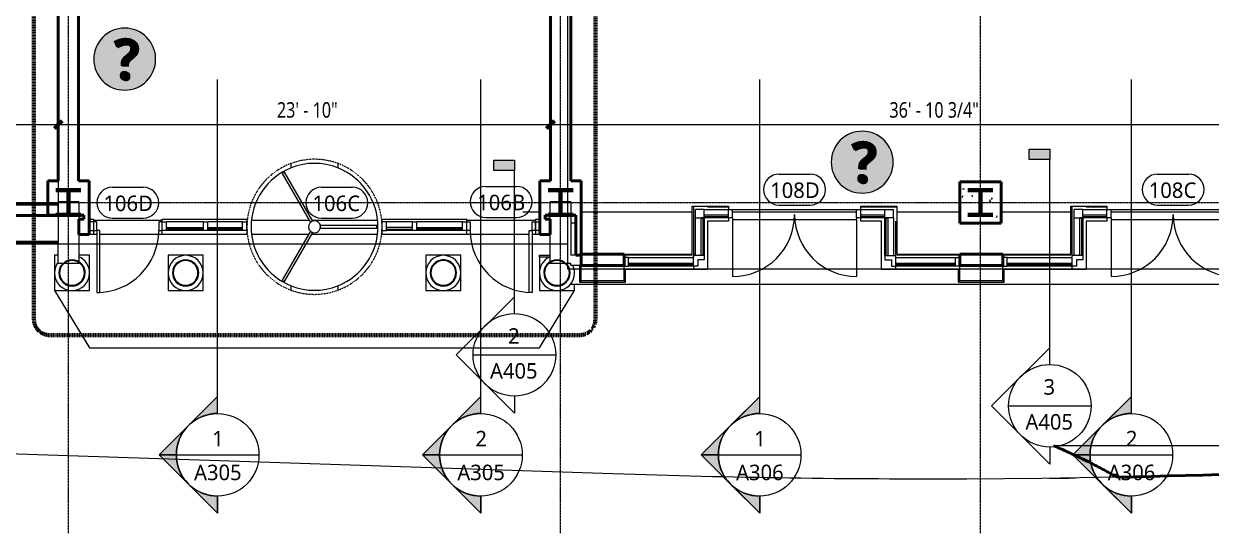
# Model space of a CAD drawing. Header units: inches. Extents: x -1548 to 1644, y -860 to 924.
# Drawn here: x -269 to 421, y -523 to -227 of the extents above; entities that cross this region are included whole.
import ezdxf

# ---------------------------------------------------------------- set-up
doc = ezdxf.new("R2010")
doc.units = ezdxf.units.IN
doc.header["$MEASUREMENT"] = 0
for name, pattern in [('Dash', [0.25, 0.125, -0.125]), ('Dash Dot 3_16_', [0.3125, 0.1875, -0.0625, 0, -0.0625]), ('Grid Line', [0.875, 0.5, -0.125, 0.125, -0.125])]:
    doc.linetypes.add(name, pattern=pattern)
for name, color, linetype, lineweight in [('A-ANNO-DIMS', 211, 'Continuous', 9), ('A-ANNO-DIMS-96', 211, 'Continuous', 9), ('A-ANNO-NOTE', 131, 'Continuous', 9), ('A-ANNO-SYMB', 150, 'Continuous', 9), ('A-COLS', 52, 'Continuous', 9), ('A-DOOR', 31, 'Continuous', 13), ('A-DOOR-FRAM', 31, 'Continuous', 20), ('A-DOOR-IDEN', 31, 'Continuous', 9), ('A-FLOR', 192, 'Continuous', 13), ('A-GLAZ-CURT', 52, 'Continuous', 9), ('A-GLAZ-CWMG', 51, 'Continuous', 9), ('A-WALL', 113, 'Continuous', 13), ('E-ARBL-BNDY', 71, 'Continuous', 9), ('G-ANNO-SYMB', 111, 'Continuous', 9), ('I-WALL', 2, 'Continuous', 13), ('M-AREA', 32, 'Continuous', 9), ('S-COLS', 52, 'Continuous', 9), ('S-COLS-SYMB', 171, 'Continuous', 70), ('S-GRID', 1, 'Continuous', 9)]:
    doc.layers.add(name, color=color, linetype=linetype, lineweight=lineweight)
doc.styles.add('Trebuchet MS', font='trebuc.ttf', dxfattribs={"width": 0.8, "height": 9})
doc.styles.add('Trebuchet MS_1', font='trebuc.ttf', dxfattribs={"height": 9})
doc.styles.add('Trebuchet MS_B_1', font='trebucbd.ttf', dxfattribs={"height": 0.25})
doc.dimstyles.new('Linear_-_3_32__Trebuchet_MS', dxfattribs={"dimscale": 12, "dimtxt": 9.278558, "dimasz": 0.375, "dimexe": 0.5, "dimexo": 0.5, "dimgap": 0.125, "dimtad": 1, "dimdec": 4, "dimrnd": 0.0625, "dimzin": 3, "dimdsep": 46, "dimlunit": 4, "dimtxsty": 'Trebuchet MS', "dimblk1": 'OBLIQUE', "dimblk2": 'OBLIQUE', "dimsah": 1, "dimcen": 0.09, "dimdle": 0.375, "dimazin": 0, "dimtfac": 1, "dimtdec": 4, "dimtix": 1, "dimtmove": 0, "dimatfit": 3, "dimfxl": 1, "dimtvp": 1, "dimfrac": 2, "dimtolj": 1, "dimtzin": 0, "dimarcsym": 2})

# ---------------------------------------------------------------- blocks, each defined once
blk = doc.blocks.new('Snowdon Towers Sample Facades_rvt-1-L1')
at = {"layer": 'A-COLS', "color": 55, "lineweight": 13}
for p, q in [((-279.75, -353.85), (-249, -353.85)), ((54.25, -376.85), (54.25, -367.1)), ((80.75, -376.85), (80.75, -369.5)), ((274.25, -376.85), (274.25, -369.5)), ((300.75, -376.85), (300.75, -369.5)), ((55, -376.1), (54.25, -376.85)), ((54.25, -376.85), (80.75, -376.85)), ((80, -376.1), (80.75, -376.85)), ((275, -376.1), (274.25, -376.85)), ((274.25, -376.85), (300.75, -376.85)), ((300, -376.1), (300.75, -376.85))]:
    blk.add_line(p, q, dxfattribs=at)
at = {"layer": 'A-WALL', "color": 8, "lineweight": 20}
for p, q in [((-249, -338.1), (-249, -330.1)), ((-237, -330.1), (-249, -330.1)), ((-237, -330.1), (-237, -366.1)), ((37, -366.1), (37, -330.1)), ((49, -330.1), (37, -330.1)), ((49, -330.1), (49, -361.1)), ((-279, -338.1), (-249, -338.1)), ((-279, -353.1), (-249, -353.1)), ((-249, -366.1), (-249, -353.1)), ((80, -361.1), (49, -361.1)), ((80, -367.1), (80, -361.1)), ((-237, -366.1), (-249, -366.1)), ((49, -366.1), (37, -366.1)), ((49, -367.1), (49, -366.1)), ((55, -367.1), (49, -367.1)), ((55, -376.1), (55, -367.1)), ((80, -376.1), (80, -367.1)), ((275, -376.1), (275, -367.1)), ((300, -367.1), (275, -367.1)), ((300, -376.1), (300, -367.1)), ((80, -376.1), (55, -376.1)), ((300, -376.1), (275, -376.1))]:
    blk.add_line(p, q, dxfattribs=at)
blk = doc.blocks.new('W Shapes-Column - W14x109-938867-L1')
at = {"layer": 'S-COLS-SYMB', "color": 250}
for p, q in [((-7.3, 7.15), (7.3, 7.15)), ((0, 7.15), (0, -7.15)), ((-7.3, -7.15), (7.3, -7.15))]:
    blk.add_line(p, q, dxfattribs=at)
blk = doc.blocks.new('W Shapes-Column - W14x109-938866-L1')
at = {"layer": 'S-COLS-SYMB', "color": 250}
for p, q in [((-7.3, 7.15), (7.3, 7.15)), ((0, 7.15), (0, -7.15)), ((-7.3, -7.15), (7.3, -7.15))]:
    blk.add_line(p, q, dxfattribs=at)
blk = doc.blocks.new('Snowdon Towers Sample Structural_rvt-1-L1')
at = {"layer": 'A-FLOR', "color": 10}
blk.add_line((51.87, -342.5), (49, -342.5), dxfattribs=at)
at = {"layer": 'M-AREA', "color": 7}
for p, q in [((21, -336), (31, -336)), ((55, -336), (119.56, -336)), ((143, -336), (215, -336)), ((238.44, -336), (275, -336)), ((299, -336), (339.56, -336)), ((363, -336), (435, -336))]:
    blk.add_line(p, q, dxfattribs=at)
at = {"layer": 'S-COLS', "lineweight": 9, "rotation": 180}
for name, p in [('W Shapes-Column - W14x109-938867-L1', (-243, -330.5)), ('W Shapes-Column - W14x109-938867-L1', (43, -330.5)), ('W Shapes-Column - W14x109-938866-L1', (287, -330.5))]:
    blk.add_blockref(name, p, dxfattribs=at)
blk = doc.blocks.new('Snowdon Towers Sample Electrical_rvt-1-L1')
at = {"layer": 'E-ARBL-BNDY', "color": 253}
for p, q in [((-248.88, 434.81), (-248.88, -354.5)), ((47, 164.81), (47, -369.19)), ((-602.38, -354.5), (47, -354.5)), ((47, -369.19), (489.62, -369.19))]:
    blk.add_line(p, q, dxfattribs=at)
blk = doc.blocks.new('Snowdon Towers Sample Site_rvt-1-L1')
at = {"layer": 'A-FLOR', "color": 10}
for p, q in [((78.74, -378.1), (483, -378.1)), ((-251.13, -381.69), (-230.7, -414.97)), ((30.68, -414.97), (51.12, -381.69)), ((-230.7, -414.97), (30.68, -414.97)), ((73.41, -488.28), (-955.71, -454.21))]:
    blk.add_line(p, q, dxfattribs=at)
at = {"layer": 'A-FLOR', "color": 10, "flags": 128}
blk.add_lwpolyline([(366.29, -490.15), (322.71, -490.86), (279.13, -491.23)], dxfattribs=at)
at = {"layer": 'A-FLOR', "color": 130, "lineweight": 50}
blk.add_arc((254.81, 4992.52), 5483.8, 271.16479, 274.50346, dxfattribs=at)
blk.add_open_spline([(366.29, -490.15), (364.64, -489.19), (362.16, -487.79), (358.82, -485.96), (356.3, -484.61), (353.77, -483.28), (350.39, -481.54), (346.47, -479.6), (342, -477.46), (336.47, -474.91), (332.29, -473.08), (329.48, -471.89)], degree=3, knots=[-1, -1, -1, -1, -0.861111, -0.791667, -0.722222, -0.652778, -0.583333, -0.444444, -0.333333, -0.222222, 0, 0, 0, 0], dxfattribs=at)
at = {"layer": 'A-FLOR', "color": 10}
blk.add_open_spline([(486.27, -471.89), (463.05, -471.89), (410.78, -471.89), (358.52, -471.89), (329.48, -471.89)], degree=3, knots=[0, 0, 0, 0, 0.444444, 1, 1, 1, 1], dxfattribs=at)
for points in [[(279.13, -491.23), (210.54, -491.53), (141.95, -490.55), (73.41, -488.28)], [(374.87, -489.97), (381.44, -489.82), (388, -489.67), (394.57, -489.5)], [(327.08, -490.8), (332.15, -490.74), (337.23, -490.66), (342.31, -490.58)]]:
    blk.add_open_spline(points, degree=3, dxfattribs=at)
blk = doc.blocks.new('Door-Exterior-Revolving-Full Glass-Metal - 78_ x 108_-1506880-L1')
at = {"layer": 'A-DOOR', "lineweight": 9}
for p, q in [((-13.56, 34.29), (-13.56, 36.83)), ((13.56, 36.83), (13.56, 34.29)), ((-13.56, -36.83), (-13.56, -34.29)), ((13.56, -34.29), (13.56, -36.83))]:
    blk.add_line(p, q, dxfattribs=at)
at = {"layer": 'A-DOOR', "lineweight": 20}
for p, q in [((17.48, 31.77), (1.06, 3.34)), ((2.36, 2.59), (18.77, 31.02)), ((18.77, 31.02), (17.48, 31.77)), ((-3.42, 0.75), (-36.25, 0.75)), ((-36.25, 0.75), (-36.25, -0.75)), ((-36.25, -0.75), (-3.42, -0.75)), ((1.06, -3.34), (17.48, -31.77)), ((18.77, -31.02), (2.36, -2.59)), ((17.48, -31.77), (18.77, -31.02))]:
    blk.add_line(p, q, dxfattribs=at)
at = {"layer": 'A-DOOR', "linetype": 'Dash', "lineweight": 9}
for start, end in [(110.21485, 249.78515), (69.78515, 110.21485), (290.21485, 69.78515), (249.78515, 290.21485)]:
    blk.add_arc((0, 0), 39.25, start, end, dxfattribs=at)
at = {"layer": 'A-DOOR', "lineweight": 9}
for start, end in [(68.42021, 111.57979), (111.57979, 248.42021), (291.57979, 68.42021), (248.42021, 291.57979)]:
    blk.add_arc((0, 0), 36.88, start, end, dxfattribs=at)
at = {"layer": 'A-DOOR', "lineweight": 20}
for start, end in [(167.62637, 192.37363), (47.62637, 72.37363), (287.62637, 312.37363)]:
    blk.add_arc((0, 0), 3.5, start, end, dxfattribs=at)
at = {"layer": 'A-DOOR-FRAM'}
for start, end in [(120, 300), (300, 120)]:
    blk.add_arc((0, 0), 3.5, start, end, dxfattribs=at)
blk = doc.blocks.new('Rectangular Mullion - 2_5_ x 5_ rectangular-2474488-L1')
at = {"layer": 'A-GLAZ-CWMG', "lineweight": 20}
for p, q in [((0, 2.5), (-2.5, 2.5)), ((-2.5, 2.5), (-2.5, -2.5)), ((0, 2.5), (0, -2.5)), ((-2.5, -2.5), (0, -2.5))]:
    blk.add_line(p, q, dxfattribs=at)
blk = doc.blocks.new('Rectangular Mullion - 2_5_ x 5_ rectangular-1516269-L1')
at = {"layer": 'A-GLAZ-CWMG', "lineweight": 20}
for p, q in [((0, 2.5), (-2.5, 2.5)), ((-2.5, 2.5), (-2.5, -2.5)), ((0, 2.5), (0, -2.5)), ((-2.5, -2.5), (0, -2.5))]:
    blk.add_line(p, q, dxfattribs=at)
blk = doc.blocks.new('Rectangular Mullion - 2_5_ x 5_ rectangular-1516316-L1')
at = {"layer": 'A-GLAZ-CWMG', "lineweight": 20}
for p, q in [((0, 2.5), (-2.5, 2.5)), ((-2.5, 2.5), (-2.5, -2.5)), ((0, 2.5), (0, -2.5)), ((-2.5, -2.5), (0, -2.5))]:
    blk.add_line(p, q, dxfattribs=at)
blk = doc.blocks.new('System Panel - Glazed-1516460-L1')
at = {"layer": 'A-GLAZ-CURT', "lineweight": 13}
for p, q in [((-10.75, -0.75), (10.75, -0.75)), ((-10.75, -1.75), (-10.75, -0.75)), ((10.75, -1.75), (-10.75, -1.75)), ((10.75, -1.75), (10.75, -0.75))]:
    blk.add_line(p, q, dxfattribs=at)
blk = doc.blocks.new('Rectangular Mullion - 2_5_ x 5_ rectangular-1514201-L1')
at = {"layer": 'A-GLAZ-CWMG', "lineweight": 20}
for p, q in [((1.25, 2.5), (-1.25, 2.5)), ((1.25, 2.5), (1.25, -2.5)), ((-1.25, -2.375), (-1.25, -2.5)), ((-1.25, -2.5), (1.25, -2.5))]:
    blk.add_line(p, q, dxfattribs=at)
blk = doc.blocks.new('Rectangular Mullion - 2_5_ x 5_ rectangular-V55-L1')
at = {"layer": 'A-GLAZ-CWMG', "lineweight": 20}
for p, q in [((1.25, 2.5), (-1.25, 2.5)), ((-1.25, 2.5), (-1.25, -2.5)), ((-1.25, -2.5), (1.25, -2.5)), ((1.25, -2.375), (1.25, -2.5))]:
    blk.add_line(p, q, dxfattribs=at)
blk = doc.blocks.new('Rectangular Mullion - 2_5_ x 5_ rectangular-2482604-L1')
at = {"layer": 'A-GLAZ-CWMG', "lineweight": 20}
for p, q in [((0, 2.5), (-2.5, 2.5)), ((0, 2.5), (0, -2.5)), ((-2.5, -2.375), (-2.5, -2.5)), ((-2.5, -2.5), (0, -2.5))]:
    blk.add_line(p, q, dxfattribs=at)
blk = doc.blocks.new('System Panel - Glazed-1516611-L1')
at = {"layer": 'A-GLAZ-CURT', "lineweight": 13}
for p, q in [((-59.5, -0.75), (-39.25, -0.75)), ((-59.5, -1.75), (-59.5, -0.75)), ((-39.25, -1.75), (-59.5, -1.75)), ((-39.25, -1.75), (-39.25, -0.75)), ((59.5, -0.75), (44.25, -0.75)), ((44.25, -1.75), (44.25, -0.75)), ((44.25, -1.75), (59.5, -1.75)), ((59.5, -1.75), (59.5, -0.75))]:
    blk.add_line(p, q, dxfattribs=at)
blk = doc.blocks.new('Rectangular Mullion - 2_5_ x 5_ rectangular-V56-L1')
at = {"layer": 'A-GLAZ-CWMG', "lineweight": 20}
for p, q in [((1.25, 2.5), (-1.25, 2.5)), ((-1.25, 2.5), (-1.25, -2.5)), ((1.25, 2.5), (1.25, -2.5)), ((-1.25, -2.5), (1.25, -2.5))]:
    blk.add_line(p, q, dxfattribs=at)
blk = doc.blocks.new('System Panel - Glazed-1516646-L1')
at = {"layer": 'A-GLAZ-CURT', "lineweight": 13}
for p, q in [((-13.24, -0.75), (13.24, -0.75)), ((-13.24, -1.75), (-13.24, -0.75)), ((13.24, -1.75), (-13.24, -1.75)), ((13.24, -1.75), (13.24, -0.75))]:
    blk.add_line(p, q, dxfattribs=at)
blk = doc.blocks.new('Door-Passage-Single-Full_Lite - 36_ x 96_ Storefront-1516016-L1')
at = {"layer": 'A-DOOR', "lineweight": 20}
for p, q in [((18, 38.4375), (16.25, 38.4375)), ((16.25, 38.4375), (16.25, 2.4375)), ((18, 2.4375), (18, 38.4375)), ((16.25, 2.4375), (18, 2.4375))]:
    blk.add_line(p, q, dxfattribs=at)
at = {"layer": 'A-DOOR', "lineweight": 9}
blk.add_arc((18, 2.4375), 36, 90, 180, dxfattribs=at)
at = {"layer": 'A-DOOR-FRAM'}
for p, q in [((-18, 2.4375), (-20, 2.4375)), ((-20, 2.4375), (-20, -2.5625)), ((-18, -2.5625), (-18, 2.4375)), ((18, 2.4375), (18, -2.5625)), ((20, 2.4375), (18, 2.4375)), ((20, -2.5625), (20, 2.4375)), ((-20, -2.5625), (-18, -2.5625)), ((18, -2.5625), (20, -2.5625))]:
    blk.add_line(p, q, dxfattribs=at)
blk = doc.blocks.new('Rectangular Mullion - 3_ x 5_ rectangular-1516458-L1')
at = {"layer": 'A-GLAZ-CWMG'}
for p, q in [((-141.75, -341.75), (-162, -341.75)), ((-141.75, -346.75), (-162, -346.75))]:
    blk.add_line(p, q, dxfattribs=at)
blk = doc.blocks.new('Rectangular Mullion - 3_ x 5_ rectangular-1516459-L1')
at = {"layer": 'A-GLAZ-CWMG'}
for p, q in [((-164.5, -341.75), (-186, -341.75)), ((-164.5, -346.75), (-186, -346.75))]:
    blk.add_line(p, q, dxfattribs=at)
blk = doc.blocks.new('Door-Passage-Single-Full_Lite - 36_ x 96_ Storefront-1516508-L1')
at = {"layer": 'A-DOOR', "lineweight": 20}
for p, q in [((16.25, -2.4375), (18, -2.4375)), ((16.25, -38.4375), (16.25, -2.4375)), ((18, -2.4375), (18, -38.4375)), ((18, -38.4375), (16.25, -38.4375))]:
    blk.add_line(p, q, dxfattribs=at)
at = {"layer": 'A-DOOR', "lineweight": 9}
blk.add_arc((18, -2.4375), 36, 180, 270, dxfattribs=at)
at = {"layer": 'A-DOOR-FRAM'}
for p, q in [((-20, 2.5625), (-18, 2.5625)), ((-20, -2.4375), (-20, 2.5625)), ((-18, 2.5625), (-18, -2.4375)), ((18, 2.5625), (20, 2.5625)), ((18, -2.4375), (18, 2.5625)), ((20, 2.5625), (20, -2.4375)), ((-18, -2.4375), (-20, -2.4375)), ((20, -2.4375), (18, -2.4375))]:
    blk.add_line(p, q, dxfattribs=at)
blk = doc.blocks.new('Rectangular Mullion - 3_ x 5_ rectangular-1516317-L1')
at = {"layer": 'A-GLAZ-CWMG'}
for p, q in [((-43, -341.75), (-58.25, -341.75)), ((-43, -346.75), (-58.25, -346.75))]:
    blk.add_line(p, q, dxfattribs=at)
blk = doc.blocks.new('Rectangular Mullion - 3_ x 5_ rectangular-1516525-L1')
at = {"layer": 'A-GLAZ-CWMG'}
for p, q in [((-14.0125, -341.75), (-40.5, -341.75)), ((-14.0125, -346.75), (-40.5, -346.75))]:
    blk.add_line(p, q, dxfattribs=at)
blk = doc.blocks.new('System Panel - Glazed-1544979-L1')
at = {"layer": 'A-GLAZ-CURT', "lineweight": 13}
for p, q in [((-18.875, -0.75), (18.875, -0.75)), ((-18.875, -1.75), (-18.875, -0.75)), ((18.875, -1.75), (-18.875, -1.75)), ((18.875, -1.75), (18.875, -0.75))]:
    blk.add_line(p, q, dxfattribs=at)
blk = doc.blocks.new('V Corner Mullion - 5_ V Corner-1544980-L1')
at = {"layer": 'A-GLAZ-CWMG', "lineweight": 20}
for p, q in [((-1.25, 2.5), (-3.75, 2.5)), ((-3.75, 2.5), (-3.75, -3.75)), ((-1.25, -1.25), (-1.25, 2.5)), ((2.5, -3.75), (-3.75, -3.75)), ((2.5, -1.25), (-1.25, -1.25)), ((2.5, -3.75), (2.5, -1.25))]:
    blk.add_line(p, q, dxfattribs=at)
blk = doc.blocks.new('Rectangular Mullion - 2_5_ x 5_ rectangular-1540966-L1')
at = {"layer": 'A-GLAZ-CWMG'}
for p, q in [((638.87, -343.47), (676.3, -338.55)), ((676.95, -343.5), (639.52, -348.43))]:
    blk.add_line(p, q, dxfattribs=at)
blk = doc.blocks.new('System Panel - Glazed-1544981-L1')
at = {"layer": 'A-GLAZ-CURT', "lineweight": 13}
for p, q in [((-7, -0.75), (7, -0.75)), ((-7, -1.75), (-7, -0.75)), ((7, -1.75), (-7, -1.75)), ((7, -1.75), (7, -0.75))]:
    blk.add_line(p, q, dxfattribs=at)
blk = doc.blocks.new('Quad Corner Mullion - 5_ x 5_ Quad Corner-1544982-L1')
at = {"layer": 'A-GLAZ-CWMG', "lineweight": 20}
for p, q in [((2.5, 2.5), (-2.5, 2.5)), ((-2.5, 2.5), (-2.5, -2.5)), ((2.5, 2.5), (2.5, -2.5)), ((-2.5, -2.5), (2.5, -2.5))]:
    blk.add_line(p, q, dxfattribs=at)
blk = doc.blocks.new('Rectangular Mullion - 2_5_ x 5_ rectangular-1540993-L1')
at = {"layer": 'A-GLAZ-CWMG'}
for p, q in [((678.84, -309.97), (692.72, -308.14)), ((693.37, -313.1), (679.49, -314.93))]:
    blk.add_line(p, q, dxfattribs=at)
blk = doc.blocks.new('System Panel - Glazed-1544983-L1')
at = {"layer": 'A-GLAZ-CURT', "lineweight": 13}
for p, q in [((-10.875, -0.75), (10.875, -0.75)), ((-10.875, -1.75), (-10.875, -0.75)), ((10.875, -1.75), (-10.875, -1.75)), ((10.875, -1.75), (10.875, -0.75))]:
    blk.add_line(p, q, dxfattribs=at)
blk = doc.blocks.new('Rectangular Mullion - 2_5_ x 5_ rectangular-1540707-L1')
at = {"layer": 'A-GLAZ-CWMG'}
for p, q in [((677.37, -337.14), (674.53, -315.58)), ((679.49, -314.93), (682.33, -336.49))]:
    blk.add_line(p, q, dxfattribs=at)
blk = doc.blocks.new('System Panel - Glazed-1544984-L1')
at = {"layer": 'A-GLAZ-CURT', "lineweight": 13}
for p, q in [((-17.375, -0.75), (17.375, -0.75)), ((-17.375, -1.75), (-17.375, -0.75)), ((17.375, -1.75), (-17.375, -1.75)), ((17.375, -1.75), (17.375, -0.75))]:
    blk.add_line(p, q, dxfattribs=at)
blk = doc.blocks.new('Rectangular Mullion - 2_5_ x 5_ rectangular-1544985-L1')
at = {"layer": 'A-GLAZ-CWMG', "lineweight": 20}
for p, q in [((0, 2.5), (-2.5, 2.5)), ((-2.5, 2.5), (-2.5, -2.5)), ((0, 2.5), (0, -2.5)), ((-2.5, -2.5), (0, -2.5))]:
    blk.add_line(p, q, dxfattribs=at)
blk = doc.blocks.new('Rectangular Mullion - 2_5_ x 5_ rectangular-1540950-L1')
at = {"layer": 'A-GLAZ-CWMG'}
for p, q in [((237.75, -362.5625), (272.5, -362.5625)), ((272.5, -367.5625), (237.75, -367.5625))]:
    blk.add_line(p, q, dxfattribs=at)
blk = doc.blocks.new('System Panel - Threshold-1542416-L1')
at = {"layer": 'A-GLAZ-CURT'}
for p, q in [((-36, 2.5), (36, 2.5)), ((-36, -2.5), (-36, -3.5)), ((36, -3.5), (-36, -3.5)), ((36, -2.5), (36, -3.5))]:
    blk.add_line(p, q, dxfattribs=at)
blk = doc.blocks.new('Rectangular Mullion - 2_5_ x 5_ rectangular-1544974-L1')
at = {"layer": 'A-GLAZ-CWMG', "lineweight": 20}
for p, q in [((1.25, 2.5), (-1.25, 2.5)), ((-1.25, 2.5), (-1.25, -2.5)), ((1.25, 2.5), (1.25, -2.5)), ((-1.25, -2.5), (1.25, -2.5))]:
    blk.add_line(p, q, dxfattribs=at)
blk = doc.blocks.new('Rectangular Mullion - 2_5_ x 5_ rectangular-1544988-L1')
at = {"layer": 'A-GLAZ-CWMG', "lineweight": 20}
for p, q in [((0, 2.5), (-2.5, 2.5)), ((-2.5, 2.5), (-2.5, -2.5)), ((0, 2.5), (0, -2.5)), ((-2.5, -2.5), (0, -2.5))]:
    blk.add_line(p, q, dxfattribs=at)
blk = doc.blocks.new('V Corner Mullion - 5_ V Corner-1544991-L1')
at = {"layer": 'A-GLAZ-CWMG', "lineweight": 20}
for p, q in [((-1.25, 2.5), (-3.75, 2.5)), ((-3.75, 2.5), (-3.75, -3.75)), ((-1.25, -1.25), (-1.25, 2.5)), ((2.5, -3.75), (-3.75, -3.75)), ((2.5, -1.25), (-1.25, -1.25)), ((2.5, -3.75), (2.5, -1.25))]:
    blk.add_line(p, q, dxfattribs=at)
blk = doc.blocks.new('Quad Corner Mullion - 5_ x 5_ Quad Corner-1544993-L1')
at = {"layer": 'A-GLAZ-CWMG', "lineweight": 20}
for p, q in [((2.5, 2.5), (-2.5, 2.5)), ((-2.5, 2.5), (-2.5, -2.5)), ((2.5, 2.5), (2.5, -2.5)), ((-2.5, -2.5), (2.5, -2.5))]:
    blk.add_line(p, q, dxfattribs=at)
blk = doc.blocks.new('Door-Curtain-Wall-Double-Storefront - Door-Curtain-Wall-Double-Storefront-1734874-L1')
at = {"layer": 'A-DOOR', "lineweight": 9}
for p, q in [((-36, -2.5), (-36, -36.5)), ((36, -2.5), (36, -36.5))]:
    blk.add_line(p, q, dxfattribs=at)
for centre, start, end in [((-36, -0.5), 270, 0), ((36, -0.5), 180, 270)]:
    blk.add_arc(centre, 36, start, end, dxfattribs=at)
blk = doc.blocks.new('DIMBLOCK25-L1')
at = {"layer": 'A-ANNO-DIMS-96'}
for p, q in [((-603, -285.29), (-603, -279.29)), ((-248.88, -285.29), (-248.88, -279.29)), ((-607.5, -285.29), (-248.88, -285.29)), ((-603, -285.29), (-603, -288.11)), ((-248.88, -285.29), (-248.88, -288.11))]:
    blk.add_line(p, q, dxfattribs=at)
at = {"layer": 'A-ANNO-DIMS-96', "lineweight": 70}
for p, q in [((-603, -285.29), (-605.25, -287.54)), ((-603, -285.29), (-600.75, -283.04)), ((-248.88, -285.29), (-251.13, -287.54)), ((-248.88, -285.29), (-246.63, -283.04))]:
    blk.add_line(p, q, dxfattribs=at)
at = {"layer": 'A-ANNO-DIMS-96', "color": 0, "insert": (-447.95, -272.27), "char_height": 9, "width": 52.8406, "attachment_point": 1, "line_spacing_factor": 1.048425, "style": 'Trebuchet MS'}
blk.add_mtext('29\' - 6 1/8"', dxfattribs=at)
blk = doc.blocks.new('_Oblique')
at = {"color": 0, "linetype": 'ByBlock', "lineweight": -2}
blk.add_line((-0.5, -0.5), (0.5, 0.5), dxfattribs=at)
blk = doc.blocks.new('DIMBLOCK26-L1')
at = {"layer": 'A-ANNO-DIMS-96'}
for p, q in [((-248.88, -285.29), (-248.88, -279.29)), ((37.13, -285.29), (37.13, -279.29)), ((-248.88, -285.29), (37.13, -285.29)), ((-248.88, -285.29), (-248.88, -288.11)), ((37.13, -285.29), (37.13, -288.11))]:
    blk.add_line(p, q, dxfattribs=at)
at = {"layer": 'A-ANNO-DIMS-96', "lineweight": 70}
for p, q in [((-248.88, -285.29), (-251.13, -287.54)), ((-248.88, -285.29), (-246.63, -283.04)), ((37.13, -285.29), (34.88, -287.54)), ((37.13, -285.29), (39.38, -283.04))]:
    blk.add_line(p, q, dxfattribs=at)
at = {"layer": 'A-ANNO-DIMS-96', "color": 0, "insert": (-121.84, -272.27), "char_height": 9, "width": 38.3094, "attachment_point": 1, "line_spacing_factor": 1.048425, "style": 'Trebuchet MS'}
blk.add_mtext('23\' - 10"', dxfattribs=at)
blk = doc.blocks.new('DIMBLOCK27-L1')
at = {"layer": 'A-ANNO-DIMS-96'}
for p, q in [((37.13, -285.29), (37.13, -279.29)), ((479.87, -285.29), (479.87, -279.29)), ((37.13, -285.29), (479.87, -285.29)), ((37.13, -285.29), (37.13, -288.11)), ((479.87, -285.29), (479.87, -288.11))]:
    blk.add_line(p, q, dxfattribs=at)
at = {"layer": 'A-ANNO-DIMS-96', "lineweight": 70}
for p, q in [((37.13, -285.29), (34.88, -287.54)), ((37.13, -285.29), (39.38, -283.04)), ((479.87, -285.29), (477.62, -287.54)), ((479.87, -285.29), (482.12, -283.04))]:
    blk.add_line(p, q, dxfattribs=at)
at = {"layer": 'A-ANNO-DIMS-96', "color": 0, "insert": (234.12, -272.27), "char_height": 9, "width": 58.5021, "attachment_point": 1, "line_spacing_factor": 1.048425, "style": 'Trebuchet MS'}
blk.add_mtext('36\' - 10 3/4"', dxfattribs=at)
blk = doc.blocks.new('Section - 1_16_ x 1_8_-362314-L1')
at = {"layer": 'G-ANNO-SYMB'}
blk.add_hatch(color=256, dxfattribs=at).paths.add_polyline_path([(0, 0.125), (0, 0), (-0.0625, 0), (-0.0625, 0.125)])
for p, q in [((0, 0.125), (-0.0625, 0.125)), ((-0.0625, 0.125), (-0.0625, 0)), ((0, 0), (0, 0.125)), ((-0.0625, 0), (0, 0))]:
    blk.add_line(p, q, dxfattribs=at)
blk = doc.blocks.new('Section - Section Head - Open-55466-L1')
at = {"layer": 'G-ANNO-SYMB'}
for p, q in [((-0.6032, 0), (-0.2508, 0.3524)), ((0.1017, 0), (-0.2508, 0.3524)), ((-0.5, 0), (-0.6032, 0)), ((0, 0), (0.1017, 0))]:
    blk.add_line(p, q, dxfattribs=at)
blk.add_circle((-0.25, 0), 0.25, dxfattribs=at)
blk = doc.blocks.new('Section - Section Head - Filled-22785-L1')
at = {"layer": 'G-ANNO-SYMB'}
h = blk.add_hatch(color=256, dxfattribs=at)
edge = h.paths.add_edge_path()
edge.add_line((-0.4268, 0.1768), (-0.25, 0.3536))
edge.add_line((-0.25, 0.3536), (-0.25, 0.25))
edge.add_arc((-0.25, 0), 0.25, 90, 135)
h = blk.add_hatch(color=256, dxfattribs=at)
edge = h.paths.add_edge_path()
edge.add_arc((-0.25, 0), 0.25, 45, 90)
edge.add_line((-0.25, 0.25), (-0.25, 0.3536))
edge.add_line((-0.25, 0.3536), (-0.0732, 0.1768))
h = blk.add_hatch(color=256, dxfattribs=at)
edge = h.paths.add_edge_path()
edge.add_arc((-0.25, 0), 0.2503, 137.9216, 180)
edge.add_line((-0.5003, 0), (-0.6036, 0))
edge.add_line((-0.6036, 0), (-0.4358, 0.1678))
h = blk.add_hatch(color=256, dxfattribs=at)
edge = h.paths.add_edge_path()
edge.add_line((-0.0642, 0.1678), (0.1036, 0))
edge.add_line((0.1036, 0), (0.0003, 0))
edge.add_arc((-0.25, 0), 0.2503, 0, 42.0784)
for p, q in [((-0.25, 0.3536), (-0.6036, 0)), ((-0.25, 0.3536), (-0.4268, 0.1768)), ((-0.25, 0.3536), (0.1036, 0)), ((-0.25, 0.25), (-0.25, 0.3536)), ((-0.0732, 0.1768), (-0.25, 0.3536)), ((-0.25, 0.3536), (-0.25, 0.25)), ((-0.4358, 0.1678), (-0.6036, 0)), ((0.1036, 0), (-0.0642, 0.1678)), ((-0.5, 0), (-0.6036, 0)), ((-0.6036, 0), (-0.5003, 0)), ((0.0003, 0), (0.1036, 0)), ((0, 0), (0.1036, 0))]:
    blk.add_line(p, q, dxfattribs=at)
blk.add_circle((-0.25, 0), 0.25, dxfattribs=at)
for radius, start, end in [(0.25, 90, 135), (0.25, 45, 90), (0.2503, 137.9216, 180), (0.2503, 0, 42.0784)]:
    blk.add_arc((-0.25, 0), radius, start, end, dxfattribs=at)
blk = doc.blocks.new('Door Tag - Door Tag-2240266-L1')
at = {"layer": 'A-DOOR-IDEN'}
for p, q in [((-0.09375, 0.09375), (0.09375, 0.09375)), ((-0.09375, -0.09375), (0.09375, -0.09375))]:
    blk.add_line(p, q, dxfattribs=at)
for centre, start, end in [((-0.09375, 0), 90, 270), ((0.09375, 0), 270, 90)]:
    blk.add_arc(centre, 0.09375, start, end, dxfattribs=at)
blk = doc.blocks.new('Help Button - Select for Help Link-2350001-L1')
at = {"layer": 'A-ANNO-NOTE'}
h = blk.add_hatch(color=256, dxfattribs=at)
edge = h.paths.add_edge_path()
edge.add_arc((0, 0), 0.1875, 0, 180)
edge.add_arc((0, 0), 0.1875, 180, 360)
at = {"layer": 'A-ANNO-NOTE', "lineweight": 20}
for start, end in [(360, 180), (180, 360)]:
    blk.add_arc((0, 0), 0.1875, start, end, dxfattribs=at)
at = {"layer": 'A-ANNO-NOTE', "char_height": 0.25, "width": 0.183062, "attachment_point": 1, "style": 'Trebuchet MS_B_1'}
for insert in [(-0.0685, 0.1258), (-0.0595, 0.1207)]:
    blk.add_mtext('\\fTrebuchet MS|b1|i0|c0|p34|;?', dxfattribs=dict(at, insert=insert))

msp = doc.modelspace()

# ---------------------------------------------------------------- hatches: boundary and pattern name
at = {"layer": 'A-WALL', "lineweight": 9}
h = msp.add_hatch(dxfattribs=at)
h.set_pattern_fill('FP_6', color=256, style=0, pattern_type=2)
h.set_pattern_definition([(0, (0, 0), (30.72, 7.68), [1.267, -21.773, 1.267, -21.773, -122.88]), (0, (0, 0), (30.72, 7.68), [-46.08, 1.267, -44.813, 1.267, -21.773, -53.76]), (0, (0, 0), (30.72, 7.68), [-115.2, 1.267, -14.093, 1.267, -37.133]), (120, (11.52, 3.84), (-22.01108, 22.7643), [1.267, -21.773, 1.267, -21.773, -122.88]), (120, (11.52, 3.84), (-22.01108, 22.7643), [-46.08, 1.267, -44.813, 1.267, -21.773, -53.76]), (120, (11.52, 3.84), (-22.01108, 22.7643), [-115.2, 1.267, -14.093, 1.267, -37.133]), (240, (15.36, 19.2), (-8.70892, -30.4443), [1.267, -21.773, 1.267, -21.773, -122.88]), (240, (15.36, 19.2), (-8.70892, -30.4443), [-46.08, 1.267, -44.813, 1.267, -21.773, -53.76]), (240, (15.36, 19.2), (-8.70892, -30.4443), [-115.2, 1.267, -14.093, 1.267, -37.133])])
h.paths.add_polyline_path([(290.26885, -342.5), (299, -342.5), (299, -318.5), (275, -318.5), (275, -342.5)])

# ---------------------------------------------------------------- linework, layer by layer
at = {"layer": 'A-ANNO-SYMB', "linetype": 'Dash Dot 3_16_', "lineweight": 70}
for p, q in [((-263.02659, 242.4627), (-263.02659, -398.60148)), ((63.20718, -398.60148), (63.20718, 242.4627)), ((-254.02659, -407.60148), (54.20718, -407.60148))]:
    msp.add_line(p, q, dxfattribs=at)
for centre, start, end in [((-254.02659, -398.60148), 180, 270), ((54.20718, -398.60148), 270, 0)]:
    msp.add_arc(centre, 9, start, end, dxfattribs=at)
at = {"layer": 'A-COLS'}
for p, q in [((-249, -361.25726), (-251.13, -361.25726)), ((-251.13, -361.25726), (-251.13, -381.69226)), ((-230.695, -361.25726), (-237, -361.25726)), ((-230.695, -381.69226), (-230.695, -361.25726)), ((-164.695, -361.25726), (-185.13, -361.25726)), ((-185.13, -361.25726), (-185.13, -381.69226)), ((-164.695, -381.69226), (-164.695, -361.25726)), ((-14.8825, -361.25726), (-35.3175, -361.25726)), ((-35.3175, -361.25726), (-35.3175, -381.69226)), ((-14.8825, -381.69226), (-14.8825, -361.25726)), ((36.28881, -362.34476), (30.6825, -362.34476)), ((30.6825, -362.34476), (30.6825, -381.69226)), ((37, -362.34476), (36.31302, -362.34476)), ((51.1175, -381.69226), (51.1175, -378.09976)), ((-251.13, -381.69226), (-230.695, -381.69226)), ((-185.13, -381.69226), (-164.695, -381.69226)), ((-35.3175, -381.69226), (-14.8825, -381.69226)), ((30.6825, -381.69226), (51.1175, -381.69226))]:
    msp.add_line(p, q, dxfattribs=at)
for centre, radius, start, end in [((-240.9125, -371.47476), 10.2175, 142.50025192, 180), ((-240.9125, -371.47476), 7.625, 0, 58.94896726), ((-240.9125, -371.47476), 10.2175, 360, 67.35637444), ((-174.9125, -371.47476), 10.2175, 360, 180), ((-174.9125, -371.47476), 7.625, 0, 180), ((-25.1, -371.47476), 10.2175, 360, 180), ((-25.1, -371.47476), 7.625, 83.08983568, 180), ((-25.1, -371.47476), 7.625, 0, 83.07692308), ((40.9, -371.47476), 10.2175, 116.67530549, 180), ((40.9, -371.47476), 7.625, 120.94469606, 180), ((-240.9125, -371.47476), 10.2175, 180, 0), ((-240.9125, -371.47476), 7.625, 134.84149083, 180), ((-240.9125, -371.47476), 7.625, 180, 360), ((-174.9125, -371.47476), 10.2175, 180, 0), ((-174.9125, -371.47476), 7.625, 180, 360), ((-25.1, -371.47476), 10.2175, 180, 0), ((-25.1, -371.47476), 7.625, 180, 276.91016432), ((-25.1, -371.47476), 7.625, 276.92307692, 360), ((40.9, -371.47476), 10.2175, 180, 0), ((40.9, -371.47476), 7.625, 180, 360), ((40.9, -371.47476), 7.625, 0, 45.15850917), ((40.9, -371.47476), 10.2175, 360, 25.46193215)]:
    msp.add_arc(centre, radius, start, end, dxfattribs=at)
at = {"layer": 'A-COLS', "lineweight": 30}
for centre, start, end in [((-240.9125, -371.47476), 360, 180), ((-174.9125, -371.47476), 360, 180), ((-25.1, -371.47476), 360, 180), ((40.9, -371.47476), 360, 180), ((-240.9125, -371.47476), 180, 360), ((-174.9125, -371.47476), 180, 360), ((-25.1, -371.47476), 180, 360), ((40.9, -371.47476), 180, 360)]:
    msp.add_arc(centre, 7.39708, start, end, dxfattribs=at)
at = {"layer": 'A-FLOR'}
for p, q in [((-228.5, -340.875), (-188.5, -340.875)), ((-139.25, -340.875), (-139.03871, -340.875)), ((-136.61931, -340.875), (-103.06717, -340.875)), ((-101.33512, -340.875), (-63.38069, -340.875)), ((-60.96129, -340.875), (-60.75, -340.875)), ((-11.5125, -340.875), (28.4875, -340.875)), ((30.6825, -362.34476), (30.6825, -361.25726)), ((30.6825, -361.25726), (37, -361.25726)), ((48.60851, -378.09976), (483, -378.09976)), ((-251.13, -381.69226), (-230.695, -414.97476)), ((30.6825, -414.97476), (51.1175, -381.69226)), ((-230.695, -414.97476), (30.6825, -414.97476))]:
    msp.add_line(p, q, dxfattribs=at)
at = {"layer": 'A-WALL', "lineweight": 50}
for p, q in [((-255, -338), (-255, -318)), ((-255, -318), (-248.875, -318)), ((-231, -318), (-237.125, -318)), ((-231, -338), (-231, -318)), ((31, -338), (31, -318)), ((31, -318), (37.125, -318)), ((55, -318), (48.875, -318)), ((55, -338), (55, -318)), ((275, -342.5), (275, -318.5)), ((275, -318.5), (299, -318.5)), ((299, -342.5), (299, -318.5)), ((-279, -331.47476), (-248.875, -331.47476)), ((-279, -338.09976), (-248.875, -338.09976)), ((-255, -338), (-248.875, -338)), ((-237.125, -338), (-234.125, -338)), ((-234.125, -340.25), (-234.125, -338)), ((-231, -349.125), (-231, -338)), ((31, -349.125), (31, -338)), ((34.125, -338), (34.125, -340.25)), ((34.125, -338), (51.875, -338)), ((51.875, -361.09976), (51.875, -338)), ((55, -367.25), (55, -338)), ((-237, -340.25), (-234.125, -340.25)), ((-237, -349.125), (-237, -340.25)), ((37, -340.25), (34.125, -340.25)), ((37, -349.125), (37, -340.25)), ((275, -342.5), (299, -342.5)), ((-231, -349.125), (-237, -349.125)), ((37, -349.125), (31, -349.125)), ((55, -361.09976), (51.875, -361.09976)), ((55, -360.625), (80, -360.625)), ((80, -367.25), (80, -360.625)), ((275, -360.625), (300, -360.625)), ((275, -367.25), (275, -360.625)), ((300, -367.25), (300, -360.625)), ((80, -367.25), (55, -367.25)), ((300, -367.25), (275, -367.25))]:
    msp.add_line(p, q, dxfattribs=at)
at = {"layer": 'A-WALL'}
for p, q in [((119.5625, -360.625), (119.5625, -332.625)), ((119.5625, -332.625), (140.5, -332.625)), ((120.1875, -332.625), (120.1875, -362.5625)), ((140.5, -333.25), (128.4375, -333.25)), ((140.5, -332.625), (140.5, -334.5625)), ((217.5, -332.625), (238.4375, -332.625)), ((217.5, -334.5625), (217.5, -332.625)), ((238.4375, -333.25), (217.5, -333.25)), ((238.4375, -332.625), (238.4375, -360.625)), ((339.5625, -360.625), (339.5625, -332.625)), ((339.5625, -332.625), (360.5, -332.625)), ((340.1875, -332.625), (340.1875, -362.5625)), ((360.5, -333.25), (348.4375, -333.25)), ((360.5, -332.625), (360.5, -334.5625)), ((-231, -340.25), (-228.5, -340.25)), ((-228.5, -340.25), (-228.5, -341.75)), ((-188.5, -340.25), (-139.25, -340.25)), ((-188.5, -341.75), (-188.5, -340.25)), ((-139.25, -340.25), (-139.25, -341.75)), ((-60.75, -340.25), (-11.5125, -340.25)), ((-60.75, -341.75), (-60.75, -340.25)), ((-11.5125, -341.75), (-11.5125, -340.25)), ((28.4875, -340.25), (31, -340.25)), ((28.4875, -340.25), (28.4875, -341.875)), ((128.4375, -341.5), (128.4375, -369.5)), ((140.5, -341.5), (128.4375, -341.5)), ((140.5, -339.5625), (140.5, -341.5)), ((217.5, -341.5), (217.5, -339.5625)), ((229.5625, -341.5), (217.5, -341.5)), ((229.5625, -369.5), (229.5625, -341.5)), ((237.8125, -362.5625), (237.8125, -341.5)), ((348.4375, -341.5), (348.4375, -369.5)), ((360.5, -341.5), (348.4375, -341.5)), ((360.5, -339.5625), (360.5, -341.5)), ((-226.5, -349.125), (-231, -349.125)), ((-228.5, -346.875), (-228.5, -349.125)), ((-138.99281, -349.125), (-224.75, -349.125)), ((-188.5, -349.125), (-188.5, -346.875)), ((-139.25, -346.75), (-139.25, -349.125)), ((-103.42802, -349.125), (-136.54792, -349.125)), ((-63.45208, -349.125), (-101.69597, -349.125)), ((24.7375, -349.125), (-61.00719, -349.125)), ((-60.75, -349.125), (-60.75, -346.75)), ((-11.5125, -349.125), (-11.5125, -346.875)), ((31, -349.125), (26.4875, -349.125)), ((28.4875, -346.875), (28.4875, -349.125)), ((80, -360.625), (119.5625, -360.625)), ((119.5625, -361.25), (80, -361.25)), ((238.4375, -360.625), (275, -360.625)), ((275, -361.25), (238.4375, -361.25)), ((300, -360.625), (339.5625, -360.625)), ((339.5625, -361.25), (300, -361.25)), ((128.4375, -369.5), (80, -369.5)), ((120.1875, -367.5625), (120.1875, -369.5)), ((275, -369.5), (229.5625, -369.5)), ((237.8125, -369.5), (237.8125, -367.5625)), ((348.4375, -369.5), (300, -369.5)), ((340.1875, -367.5625), (340.1875, -369.5))]:
    msp.add_line(p, q, dxfattribs=at)
at = {"layer": 'G-ANNO-SYMB'}
for p, q in [((-156.28888, -453.15975), (-156.28888, -259.11676)), ((-3.28888, -453.15975), (-3.28888, -259.11676)), ((158.71112, -453.15975), (158.71112, -259.11676)), ((374.71112, -453.15975), (374.71112, -259.11676)), ((327.33654, -424.67705), (327.33654, -305.51597)), ((16.17328, -395.05687), (16.17328, -311.92621)), ((-7.82672, -419.05687), (40.17328, -419.05687)), ((303.33654, -448.67705), (351.33654, -448.67705)), ((-180.28888, -477.15975), (-132.28888, -477.15975)), ((-27.28888, -477.15975), (20.71112, -477.15975)), ((134.71112, -477.15975), (182.71112, -477.15975)), ((350.71112, -477.15975), (398.71112, -477.15975))]:
    msp.add_line(p, q, dxfattribs=at)
at = {"layer": 'I-WALL', "lineweight": 50}
for p, q in [((-248.875, -318), (-248.875, -164.5)), ((-237.125, -318), (-237.125, -164.5)), ((37.125, -318), (37.125, -164.5)), ((48.875, -318), (48.875, -164.5)), ((-248.875, -338.09976), (-237.125, -338.09976)), ((-237.125, -338.09976), (-237.125, -338))]:
    msp.add_line(p, q, dxfattribs=at)
at = {"layer": 'S-GRID', "linetype": 'Grid Line'}
for p, q in [((-243, -522.73665), (-243, 873.5494)), ((43, -522.73665), (43, 873.5494)), ((287, -522.73665), (287, 873.5494)), ((-1479.1199, -330.5), (1029.23722, -330.5))]:
    msp.add_line(p, q, dxfattribs=at)

# ---------------------------------------------------------------- block references
at = {"lineweight": 5}
for name in ['Snowdon Towers Sample Site_rvt-1-L1', 'Snowdon Towers Sample Electrical_rvt-1-L1', 'Snowdon Towers Sample Structural_rvt-1-L1', 'Snowdon Towers Sample Facades_rvt-1-L1']:
    msp.add_blockref(name, (0, 0), dxfattribs=at)
at = {"layer": 'A-ANNO-NOTE', "xscale": 96, "yscale": 96, "zscale": 96}
for p in [(-210.30775, -247.27119), (218.29499, -307.12936)]:
    msp.add_blockref('Help Button - Select for Help Link-2350001-L1', p, dxfattribs=at)
at = {"layer": 'A-DOOR', "rotation": 180}
for name, p in [('Door-Exterior-Revolving-Full Glass-Metal - 78_ x 108_-1506880-L1', (-100, -344.6875)), ('Door-Passage-Single-Full_Lite - 36_ x 96_ Storefront-1516016-L1', (-208.5, -344.4375))]:
    msp.add_blockref(name, p, dxfattribs=at)
at = {"layer": 'A-DOOR'}
for name, p in [('Door-Curtain-Wall-Double-Storefront - Door-Curtain-Wall-Double-Storefront-1734874-L1', (179, -337.0625)), ('Door-Curtain-Wall-Double-Storefront - Door-Curtain-Wall-Double-Storefront-1734874-L1', (399, -337.0625)), ('Door-Passage-Single-Full_Lite - 36_ x 96_ Storefront-1516508-L1', (8.4875, -344.4375))]:
    msp.add_blockref(name, p, dxfattribs=at)
at = {"layer": 'A-DOOR-IDEN', "xscale": 95.99999999999994, "yscale": 95.99999999999994, "zscale": 95.99999999999994}
for p in [(178.99894, -323.0625), (398.99894, -323.0625), (-208.5, -330.6875), (-87, -330.6875), (8.4875, -330.1875)]:
    msp.add_blockref('Door Tag - Door Tag-2240266-L1', p, dxfattribs=at)
at = {"layer": 'A-GLAZ-CURT', "lineweight": 13}
for name, p in [('System Panel - Glazed-1544981-L1', (133.5, -337.0625)), ('System Panel - Glazed-1544981-L1', (224.5, -337.0625)), ('System Panel - Glazed-1544981-L1', (353.5, -337.0625)), ('System Panel - Glazed-1516460-L1', (-175.25, -344.25)), ('System Panel - Glazed-1516611-L1', (-102.5, -344.25)), ('System Panel - Glazed-1516646-L1', (-27.25625, -344.25)), ('System Panel - Glazed-1544979-L1', (101.375, -365.0625)), ('System Panel - Glazed-1544984-L1', (255.125, -365.0625)), ('System Panel - Glazed-1544979-L1', (321.375, -365.0625))]:
    msp.add_blockref(name, p, dxfattribs=at)
at = {"layer": 'A-GLAZ-CURT'}
for p in [(179, -337.0625), (399, -337.0625)]:
    msp.add_blockref('System Panel - Threshold-1542416-L1', p, dxfattribs=at)
at = {"layer": 'A-GLAZ-CURT', "lineweight": 13}
for p, rotation in [((124, -350.4375), 89.9999999999998), ((234, -350.4375), 269.9999999999999), ((344, -350.4375), 89.9999999999998)]:
    msp.add_blockref('System Panel - Glazed-1544983-L1', p, dxfattribs=dict(at, rotation=rotation))
at = {"layer": 'A-GLAZ-CWMG'}
for name, p, rotation in [('Quad Corner Mullion - 5_ x 5_ Quad Corner-1544993-L1', (124, -337.0625), 180), ('Rectangular Mullion - 2_5_ x 5_ rectangular-1540993-L1', (-506.07288, 61.36131), 352.5000000000003), ('Rectangular Mullion - 2_5_ x 5_ rectangular-1540993-L1', (-415.07288, 61.36131), 352.5000000000005), ('Quad Corner Mullion - 5_ x 5_ Quad Corner-1544993-L1', (344, -337.0625), 180), ('Rectangular Mullion - 2_5_ x 5_ rectangular-1540993-L1', (-286.07288, 61.36131), 352.5000000000003), ('Rectangular Mullion - 2_5_ x 5_ rectangular-2482604-L1', (-231, -344.25), 180), ('Rectangular Mullion - 2_5_ x 5_ rectangular-1516316-L1', (-60.75, -344.25), 180), ('Rectangular Mullion - 2_5_ x 5_ rectangular-1540707-L1', (-506.07288, 61.36131), 352.5000000000003), ('Rectangular Mullion - 2_5_ x 5_ rectangular-1540707-L1', (864.07288, -762.23631), 172.5000000000004), ('Rectangular Mullion - 2_5_ x 5_ rectangular-1540707-L1', (-286.07288, 61.36131), 352.5000000000003), ('Rectangular Mullion - 2_5_ x 5_ rectangular-1540966-L1', (-506.07288, 61.36131), 352.5000000000004), ('Rectangular Mullion - 2_5_ x 5_ rectangular-1540966-L1', (-286.07288, 61.36131), 352.5000000000004), ('Rectangular Mullion - 2_5_ x 5_ rectangular-1544988-L1', (80, -365.0625), 180), ('V Corner Mullion - 5_ V Corner-1544991-L1', (234, -365.0625), 180), ('Rectangular Mullion - 2_5_ x 5_ rectangular-1544988-L1', (300, -365.0625), 180)]:
    msp.add_blockref(name, p, dxfattribs=dict(at, rotation=rotation))
at = {"layer": 'A-GLAZ-CWMG', "lineweight": 20, "extrusion": (0, 0, -1), "rotation": 180}
for name, p in [('Rectangular Mullion - 2_5_ x 5_ rectangular-1544974-L1', (-141.75, -337.0625)), ('Rectangular Mullion - 2_5_ x 5_ rectangular-1544974-L1', (-216.25, -337.0625)), ('Quad Corner Mullion - 5_ x 5_ Quad Corner-1544982-L1', (-234, -337.0625)), ('Rectangular Mullion - 2_5_ x 5_ rectangular-1544974-L1', (-361.75, -337.0625)), ('Rectangular Mullion - 2_5_ x 5_ rectangular-1514201-L1', (187.25, -344.25)), ('Rectangular Mullion - 2_5_ x 5_ rectangular-V56-L1', (163.25, -344.25)), ('Rectangular Mullion - 2_5_ x 5_ rectangular-1516269-L1', (139.25, -344.25)), ('Rectangular Mullion - 2_5_ x 5_ rectangular-V56-L1', (41.75, -344.25)), ('Rectangular Mullion - 2_5_ x 5_ rectangular-V55-L1', (12.7625, -344.25)), ('Rectangular Mullion - 2_5_ x 5_ rectangular-2474488-L1', (-31, -344.25)), ('V Corner Mullion - 5_ V Corner-1544980-L1', (-124, -365.0625)), ('Rectangular Mullion - 2_5_ x 5_ rectangular-1544985-L1', (-275, -365.0625)), ('V Corner Mullion - 5_ V Corner-1544980-L1', (-344, -365.0625))]:
    msp.add_blockref(name, p, dxfattribs=at)
at = {"layer": 'A-GLAZ-CWMG'}
for name in ['Rectangular Mullion - 3_ x 5_ rectangular-1516459-L1', 'Rectangular Mullion - 3_ x 5_ rectangular-1516458-L1', 'Rectangular Mullion - 3_ x 5_ rectangular-1516317-L1', 'Rectangular Mullion - 3_ x 5_ rectangular-1516525-L1', 'Rectangular Mullion - 2_5_ x 5_ rectangular-1540950-L1']:
    msp.add_blockref(name, (0, 0), dxfattribs=at)
at = {"layer": 'G-ANNO-SYMB', "extrusion": (0, 0, -1), "xscale": 95.99999999999994, "yscale": 95.99999999999994, "zscale": 95.99999999999994}
for p, rotation in [((-327.33654, -305.51597), 270.0000000000002), ((-16.17328, -311.92621), 270.0000000000003)]:
    msp.add_blockref('Section - 1_16_ x 1_8_-362314-L1', p, dxfattribs=dict(at, rotation=rotation))
at = {"layer": 'G-ANNO-SYMB', "xscale": 95.99999999999994, "yscale": 95.99999999999994, "zscale": 95.99999999999994, "rotation": 89.99999999999991}
for name, p in [('Section - Section Head - Open-55466-L1', (16.17328, -395.05687)), ('Section - Section Head - Open-55466-L1', (327.33654, -424.67705)), ('Section - Section Head - Filled-22785-L1', (-156.28888, -453.15975)), ('Section - Section Head - Filled-22785-L1', (-3.28888, -453.15975)), ('Section - Section Head - Filled-22785-L1', (158.71112, -453.15975)), ('Section - Section Head - Filled-22785-L1', (374.71112, -453.15975))]:
    msp.add_blockref(name, p, dxfattribs=at)

# ---------------------------------------------------------------- texts
at = {"layer": 'A-DOOR-IDEN', "char_height": 9, "attachment_point": 1, "style": 'Trebuchet MS_1'}
for s, insert, width in [('108', (164.82219, -318.93159), 24.543), ('D', (185.07219, -318.93159), 9.393), ('108', (384.82219, -318.93159), 24.543), ('C', (405.07219, -318.93159), 9.393), ('106', (-222.67675, -326.55659), 24.543), ('D', (-202.42675, -326.55659), 9.393), ('106', (-101.17675, -326.55659), 24.543), ('C', (-80.92675, -326.55659), 9.393), ('106', (-5.42469, -326.05659), 24.543), ('B', (14.82531, -326.05659), 8.787)]:
    msp.add_mtext(s, dxfattribs=dict(at, insert=insert, width=width))
at = {"layer": 'G-ANNO-SYMB', "char_height": 9, "attachment_point": 1, "style": 'Trebuchet MS_1'}
for s, insert, width in [('2', (12.52091, -403.61791), 8.181), ('A', (2.01382, -423.88565), 9.09), ('405', (9.51382, -423.88565), 24.543), ('3', (323.68417, -433.23809), 8.181), ('A', (313.17708, -453.50583), 9.09), ('405', (320.67708, -453.50583), 24.543), ('1', (-159.47758, -463.26411), 8.181), ('2', (-6.47758, -463.26411), 8.181), ('1', (155.52242, -463.26411), 8.181), ('2', (371.52242, -463.26411), 8.181), ('A', (-169.98466, -482.90035), 9.09), ('305', (-162.48466, -482.90035), 24.543), ('A', (-16.98466, -482.90035), 9.09), ('305', (-9.48466, -482.90035), 24.543), ('A', (145.01534, -482.90035), 9.09), ('306', (152.51534, -482.90035), 24.543), ('A', (361.01534, -482.90035), 9.09), ('306', (368.51534, -482.90035), 24.543)]:
    msp.add_mtext(s, dxfattribs=dict(at, insert=insert, width=width))

# ---------------------------------------------------------------- dimensions: what is measured, and where the dimension line sits
at = {"layer": 'A-ANNO-DIMS'}
for base, p1, p2, override, picture, middle in [((-248.875, -285.28721), (-603, -282.10523), (-248.875, -282.10523), {"dimpost": '<>', "dimfxl": 354.125}, 'DIMBLOCK25-L1', (-425.9375, -279.19327)), ((37.125, -285.28721), (-248.875, -282.10523), (37.125, -282.10523), {"dimpost": '<>', "dimfxl": 286}, 'DIMBLOCK26-L1', (-105.875, -279.20842)), ((479.875, -285.28721), (37.125, -282.10523), (479.875, -282.10523), {"dimpost": '<>', "dimfxl": 442.75}, 'DIMBLOCK27-L1', (258.5, -279.19327))]:
    dim = msp.add_linear_dim(base=base, p1=p1, p2=p2, dimstyle='Linear_-_3_32__Trebuchet_MS', override=override, dxfattribs=at)
    dim.commit()
    dim.dimension.update_dxf_attribs({"geometry": picture, "text_midpoint": middle})

doc.saveas('drawing.dxf')
